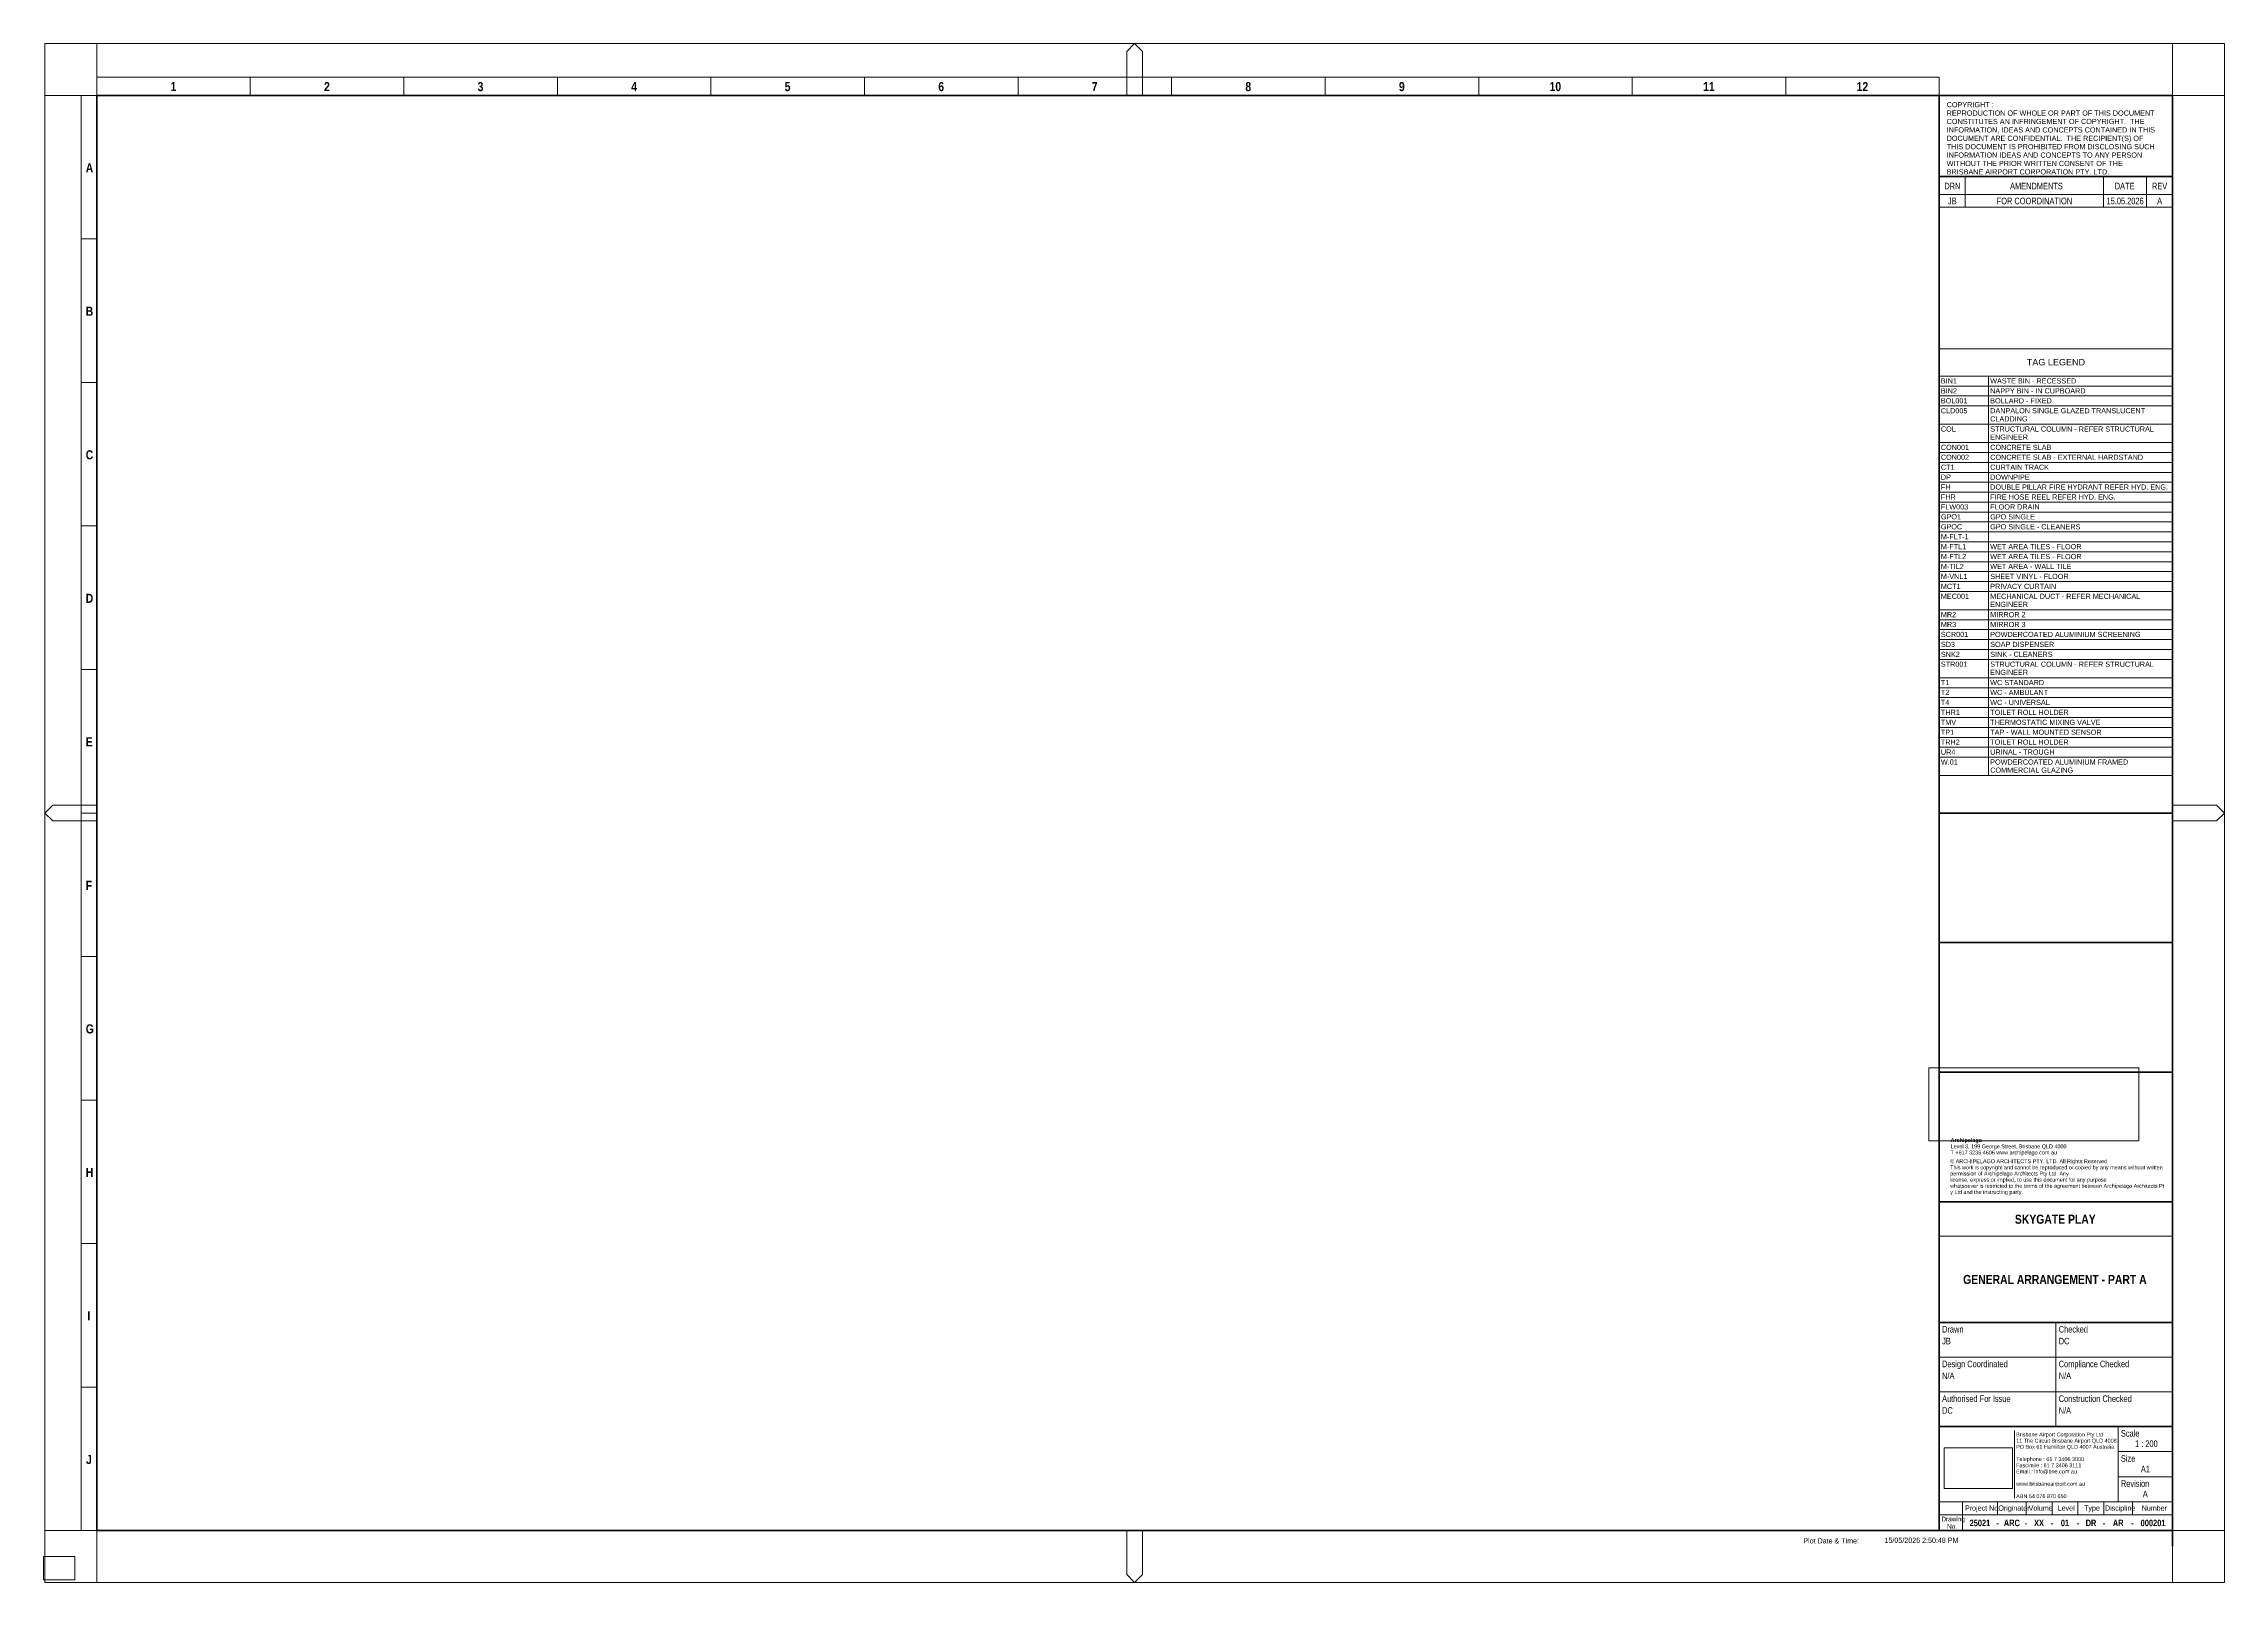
# Paper-space layout 'Layout1' of a CAD drawing. Header units: millimetres. Extents: x 0 to 841, y -1 to 593.
import ezdxf

# ---------------------------------------------------------------- set-up
doc = ezdxf.new("R2010")
doc.units = ezdxf.units.MM
for name, color, linetype, lineweight in [('A-DETL', 90, 'Continuous', 18), ('A-DETL-THIN', 151, 'Continuous', 5), ('G-ANNO-SCHD', 231, 'Continuous', 5), ('G-ANNO-TTLB', 6, 'Continuous', 5), ('G-ANNO-TTLB-MEDM', 33, 'Continuous', 20), ('G-ANNO-TTLB-THIN', 151, 'Continuous', 5), ('G-ANNO-TTLB-WIDE', 214, 'Continuous', 50)]:
    doc.layers.add(name, color=color, linetype=linetype, lineweight=lineweight)
doc.styles.add('Arial Narrow_4', font='ARIALN.TTF', dxfattribs={"height": 2.5})
doc.styles.add('Arial Narrow_5', font='ARIALN.TTF', dxfattribs={"height": 2})
doc.styles.add('Arial Narrow_6', font='ARIALN.TTF', dxfattribs={"height": 1.8})
doc.styles.add('Arial Narrow_B', font='ARIALNB.TTF', dxfattribs={"height": 3.5})
doc.styles.add('Arial Narrow_B_1', font='ARIALNB.TTF', dxfattribs={"height": 2.5})
doc.styles.add('Arial_5', font='arial.ttf', dxfattribs={"height": 2})
doc.styles.add('Arial_6', font='arial.ttf', dxfattribs={"height": 1.5})
doc.styles.add('Arial_7', font='arial.ttf', dxfattribs={"height": 2.5})
doc.styles.add('Arial_B_2', font='arialbd.ttf', dxfattribs={"height": 1.5})
picture_1 = doc.add_image_def('image2.png', size_in_pixel=(2884, 1727))
picture_2 = doc.add_image_def('image3.png', size_in_pixel=(4363, 1520))

# ---------------------------------------------------------------- blocks, each defined once
blk = doc.blocks.new('TB-BAC-A1-Portrait - Type 1-223120-GENERAL ARRANGEMENT - PART A')
at = {"layer": 'G-ANNO-TTLB'}
for p, q in [((841.5, 593), (0.5, 593)), ((0.5, 593), (0.5, -1)), ((841.5, -1), (841.5, 593)), ((0.5, -1), (841.5, -1))]:
    blk.add_line(p, q, dxfattribs=at)
at = {"layer": 'G-ANNO-TTLB-MEDM'}
for p, q in [((731.5, 132.67), (821.5, 132.67)), ((776.5, 59.17), (776.5, 99.34)), ((731.5, 85.95), (821.5, 85.95)), ((731.5, 72.56), (821.5, 72.56)), ((800.5, 30.06), (800.5, 59.17)), ((800.5, 49.47), (821.5, 49.47)), ((800.5, 39.76), (821.5, 39.76)), ((731.5, 30.06), (821.5, 30.06)), ((740.5, 30.06), (740.5, 19)), ((754, 25.06), (754, 30.06)), ((765, 25.06), (765, 30.06)), ((775, 25.06), (775, 30.06)), ((785, 25.06), (785, 30.06)), ((795, 25.06), (795, 30.06)), ((806, 25.06), (806, 30.06)), ((731.5, 25.06), (821.5, 25.06))]:
    blk.add_line(p, q, dxfattribs=at)
at = {"layer": 'G-ANNO-TTLB-THIN'}
for p, q in [((20.5, 593), (20.5, 573)), ((421, 593), (418, 590)), ((418, 590), (418, 573)), ((424, 590), (421, 593)), ((424, 573), (424, 590)), ((821.5, 593), (821.5, 573)), ((20.5, 573), (0.5, 573)), ((14.5, 19), (14.5, 573)), ((20.5, 580), (731.5, 580)), ((79.75, 573), (79.75, 580)), ((139, 573), (139, 580)), ((198.25, 573), (198.25, 580)), ((257.5, 573), (257.5, 580)), ((316.75, 573), (316.75, 580)), ((376, 573), (376, 580)), ((435.25, 573), (435.25, 580)), ((494.5, 573), (494.5, 580)), ((553.75, 573), (553.75, 580)), ((613, 573), (613, 580)), ((672.25, 573), (672.25, 580)), ((731.5, 573), (731.5, 580)), ((821.5, 573), (841.5, 573)), ((741.5, 534.71), (741.5, 541.71)), ((794.87, 534.71), (794.87, 541.71)), ((811.5, 534.71), (811.5, 541.71)), ((14.5, 517.6), (20.5, 517.6)), ((14.5, 462.2), (20.5, 462.2)), ((14.5, 406.8), (20.5, 406.8)), ((14.5, 351.4), (20.5, 351.4)), ((0.5, 296), (3.5, 299)), ((3.5, 293), (0.5, 296)), ((3.5, 299), (20.5, 299)), ((14.5, 296), (20.5, 296)), ((838.5, 299), (821.5, 299)), ((841.5, 296), (838.5, 299)), ((838.5, 293), (841.5, 296)), ((20.5, 293), (3.5, 293)), ((821.5, 293), (838.5, 293)), ((14.5, 240.6), (20.5, 240.6)), ((14.5, 185.2), (20.5, 185.2)), ((14.5, 129.8), (20.5, 129.8)), ((14.5, 74.4), (20.5, 74.4)), ((760.5, 57.67), (760.5, 31.56)), ((20.5, 19), (0.5, 19)), ((20.5, -1), (20.5, 19)), ((418, 2), (418, 19)), ((424, 19), (424, 2)), ((821.5, 19), (841.5, 19)), ((821.5, -1), (821.5, 13)), ((421, -1), (418, 2)), ((424, 2), (421, -1))]:
    blk.add_line(p, q, dxfattribs=at)
at = {"layer": 'G-ANNO-TTLB-WIDE'}
for p, q in [((20.5, 573), (20.5, 19)), ((821.5, 573), (20.5, 573)), ((731.5, 19), (731.5, 573)), ((821.5, 13), (821.5, 573)), ((821.5, 541.71), (731.5, 541.71)), ((731.5, 296), (821.5, 296)), ((731.5, 245.96), (821.5, 245.96)), ((731.5, 195.96), (821.5, 195.96)), ((731.5, 145.96), (821.5, 145.96)), ((731.5, 99.34), (821.5, 99.34)), ((731.5, 59.17), (821.5, 59.17)), ((20.5, 19), (821.5, 19))]:
    blk.add_line(p, q, dxfattribs=at)
at = {"layer": 'G-ANNO-TTLB', "attachment_point": 1}
for s, insert, char_height, width, style in [('\\fArial Narrow|b1|i0|c0|p34|;1', (48.97, 578.15), 3.5, 2.7257, 'Arial Narrow_B'), ('\\fArial Narrow|b1|i0|c0|p34|;2', (108.22, 578.15), 3.5, 2.7257, 'Arial Narrow_B'), ('\\fArial Narrow|b1|i0|c0|p34|;3', (167.47, 578.15), 3.5, 2.7257, 'Arial Narrow_B'), ('\\fArial Narrow|b1|i0|c0|p34|;4', (226.72, 578.15), 3.5, 2.7257, 'Arial Narrow_B'), ('\\fArial Narrow|b1|i0|c0|p34|;5', (285.97, 578.15), 3.5, 2.7257, 'Arial Narrow_B'), ('\\fArial Narrow|b1|i0|c0|p34|;6', (345.22, 578.15), 3.5, 2.7257, 'Arial Narrow_B'), ('\\fArial Narrow|b1|i0|c0|p34|;7', (404.47, 578.15), 3.5, 2.7257, 'Arial Narrow_B'), ('\\fArial Narrow|b1|i0|c0|p34|;8', (463.72, 578.15), 3.5, 2.7257, 'Arial Narrow_B'), ('\\fArial Narrow|b1|i0|c0|p34|;9', (522.97, 578.15), 3.5, 2.7257, 'Arial Narrow_B'), ('10', (581.1, 578.15), 3.5, 5.4515, 'Arial Narrow_B'), ('11', (640.35, 578.15), 3.5, 5.4515, 'Arial Narrow_B'), ('12', (699.6, 578.15), 3.5, 5.4515, 'Arial Narrow_B'), ('COPYRIGHT :', (734.34, 570.42), 2, 22.2869, 'Arial_5'), ('CONSTITUTES AN INFRINGEMENT OF COPYRIGHT.  THE ', (734.34, 563.94), 2, 94.9198, 'Arial_5'), ('REPRODUCTION OF WHOLE OR PART OF THIS DOCUMENT ', (734.34, 567.18), 2, 99.8101, 'Arial_5'), ('DOCUMENT ARE CONFIDENTIAL.  THE RECIPIENT(S) OF ', (734.34, 557.45), 2, 94.519, 'Arial_5'), ('INFORMATION, IDEAS AND CONCEPTS CONTAINED IN THIS ', (734.34, 560.69), 2, 99.8903, 'Arial_5'), ('WITHOUT THE PRIOR WRITTEN CONSENT OF THE ', (734.34, 547.73), 2, 84.8987, 'Arial_5'), ('THIS DOCUMENT IS PROHIBITED FROM DISCLOSING SUCH ', (734.34, 554.21), 2, 99.8101, 'Arial_5'), ('INFORMATION IDEAS AND CONCEPTS TO ANY PERSON ', (734.34, 550.97), 2, 93.9578, 'Arial_5'), ('\\fArial Narrow|b1|i0|c0|p34|;A', (16.25, 546.82), 3.5, 3.0464, 'Arial Narrow_B'), ('DRN', (733.42, 539.27), 2.5, 7.4557, 'Arial Narrow_4'), ('BRISBANE AIRPORT CORPORATION PTY. LTD.', (734.34, 544.49), 2, 77.3628, 'Arial_5'), ('AMENDMENTS', (758.79, 539.27), 2.5, 24.692, 'Arial Narrow_4'), ('DATE', (799.2, 539.27), 2.5, 9.2996, 'Arial Narrow_4'), ('REV', (813.55, 539.27), 2.5, 7.135, 'Arial Narrow_4'), ('\\fArial Narrow|b1|i0|c0|p34|;B', (16.25, 491.42), 3.5, 3.0464, 'Arial Narrow_B'), ('\\fArial Narrow|b1|i0|c0|p34|;C', (16.25, 436.02), 3.5, 3.0464, 'Arial Narrow_B'), ('\\fArial Narrow|b1|i0|c0|p34|;D', (16.25, 380.62), 3.5, 3.0464, 'Arial Narrow_B'), ('\\fArial Narrow|b1|i0|c0|p34|;E', (16.25, 325.22), 3.5, 3.0464, 'Arial Narrow_B'), ('\\fArial Narrow|b1|i0|c0|p34|;F', (16.25, 269.82), 3.5, 3.0464, 'Arial Narrow_B'), ('\\fArial Narrow|b1|i0|c0|p34|;G', (16.25, 214.42), 3.5, 3.0464, 'Arial Narrow_B'), ('Archipelago', (735.85, 170.45), 1.5, 14.9114, 'Arial_B_2'), ('© ARCHIPELAGO ARCHITECTS PTY. LTD. All\xa0Rights\xa0Reserved ', (735.7, 162.33), 1.5, 74.1561, 'Arial_6'), ('This\xa0work\xa0is\xa0copyright\xa0and\xa0cannot\xa0be\xa0reproduced\xa0or\xa0copied\xa0by\xa0any\xa0means\xa0without\xa0written\xa0', (735.7, 159.95), 1.5, 99.5696, 'Arial_6'), ('T +617 3236 4606 www.archipelago.com.au', (735.85, 165.69), 1.5, 50.0253, 'Arial_6'), ('Level 3, 199 George Street, Brisbane QLD 4000', (735.85, 168.07), 1.5, 54.2742, 'Arial_6'), ('\\fArial Narrow|b1|i0|c0|p34|;H', (16.25, 159.02), 3.5, 3.0464, 'Arial Narrow_B'), ('whatsoever\xa0is\xa0restricted\xa0to\xa0the\xa0terms\xa0of\xa0the\xa0agreement\xa0between\xa0Archipelago\xa0Architects\xa0Pt', (735.7, 152.81), 1.5, 99.8101, 'Arial_6'), ('permission\xa0of\xa0Archipelago\xa0Architects\xa0Pty\xa0Ltd. Any ', (735.7, 157.57), 1.5, 56.1181, 'Arial_6'), ('license,\xa0express\xa0or\xa0implied,\xa0to\xa0use\xa0this\xa0document\xa0for\xa0any\xa0purpose ', (735.7, 155.19), 1.5, 73.5147, 'Arial_6'), ('y\xa0Ltd\xa0and\xa0the\xa0instructing\xa0party.', (735.7, 150.43), 1.5, 33.9915, 'Arial_6'), ('\\fArial Narrow|b1|i0|c0|p34|;I', (16.91, 103.62), 3.5, 1.3629, 'Arial Narrow_B'), ('Drawn', (732.57, 97.96), 2.5, 9.9409, 'Arial Narrow_4'), ('Checked', (777.57, 97.96), 2.5, 13.7089, 'Arial Narrow_4'), ('Design Coordinated', (732.57, 84.57), 2.5, 30.6245, 'Arial Narrow_4'), ('Compliance Checked', (777.57, 84.57), 2.5, 33.0295, 'Arial Narrow_4'), ('Authorised For Issue', (732.57, 71.18), 2.5, 32.0675, 'Arial Narrow_4'), ('Construction Checked', (777.57, 71.18), 2.5, 34.1519, 'Arial Narrow_4'), ('11 The Circuit Brisbane Airport QLD 4008', (761.15, 54.46), 1.5, 47.2996, 'Arial_6'), ('Brisbane Airport Corporation Pty Ltd', (761.15, 56.84), 1.5, 40.5654, 'Arial_6'), ('PO Box 61 Hamilton QLD 4007 Australia', (761.15, 52.08), 1.5, 46.0169, 'Arial_6'), ('Scale', (801.57, 57.79), 2.5, 8.7384, 'Arial Narrow_4'), ('\\fArial Narrow|b1|i0|c0|p34|;J', (16.38, 48.22), 3.5, 2.7257, 'Arial Narrow_B'), ('Telephone : 61 7 3406 3000', (761.15, 47.32), 1.5, 31.9873, 'Arial_6'), ('Fascimile : 61 7 3406 3111', (761.15, 44.94), 1.5, 30.9451, 'Arial_6'), ('Email : info@bne.com.au', (761.15, 42.55), 1.5, 28.4599, 'Arial_6'), ('Size', (801.57, 48.09), 2.5, 6.8143, 'Arial Narrow_4'), ('A1', (809.26, 44.01), 2.5, 4.2489, 'Arial Narrow_4'), ('www.brisbaneairport.com.au', (761.15, 37.79), 1.5, 32.0675, 'Arial_6'), ('Revision', (801.57, 38.39), 2.5, 13.3882, 'Arial Narrow_4'), ('Project No.', (741.41, 28.7), 2, 14.1899, 'Arial Narrow_5'), ('Originator', (754.28, 28.7), 2, 12.5865, 'Arial Narrow_5'), ('ABN 54 076 870 650', (761.15, 33.03), 1.5, 23.9705, 'Arial_6'), ('Volume', (765.96, 28.7), 2, 9.7004, 'Arial Narrow_5'), ('Level', (777.18, 28.7), 2, 6.8945, 'Arial Narrow_5'), ('Type', (787.36, 28.7), 2, 6.4135, 'Arial Narrow_5'), ('Discipline', (795.41, 28.7), 2, 12.2658, 'Arial Narrow_5'), ('Number', (809.59, 28.7), 2, 10.1013, 'Arial Narrow_5'), ('Drawing ', (732.31, 24.35), 1.8, 9.2996, 'Arial Narrow_6'), ('No.', (734.5, 21.51), 1.8, 3.7679, 'Arial Narrow_6'), ('\\fArial Narrow|b1|i0|c0|p34|;-', (753.53, 23.15), 2.5, 0.4008, 'Arial Narrow_B_1'), ('\\fArial Narrow|b1|i0|c0|p34|;-', (764.52, 23.15), 2.5, 0.4008, 'Arial Narrow_B_1'), ('\\fArial Narrow|b1|i0|c0|p34|;-', (774.54, 23.15), 2.5, 0.4008, 'Arial Narrow_B_1'), ('\\fArial Narrow|b1|i0|c0|p34|;-', (784.55, 23.15), 2.5, 0.4008, 'Arial Narrow_B_1'), ('\\fArial Narrow|b1|i0|c0|p34|;-', (794.55, 23.15), 2.5, 0.4008, 'Arial Narrow_B_1'), ('\\fArial Narrow|b1|i0|c0|p34|;-', (805.53, 23.15), 2.5, 0.4008, 'Arial Narrow_B_1'), ('Plot Date & Time:', (679.02, 16.04), 2, 22.4473, 'Arial Narrow_5')]:
    blk.add_mtext(s, dxfattribs=dict(at, insert=insert, char_height=char_height, width=width, style=style))
at = {"layer": 'G-ANNO-TTLB'}
image = blk.add_image(picture_2, insert=(727.44, 169.44), size_in_units=(81.1, 28.25), dxfattribs=at)
image.dxf.flags = 7
image = blk.add_image(picture_1, insert=(733.39, 35.2), size_in_units=(26.35, 15.78), dxfattribs=at)
image.dxf.flags = 7

psp = doc.layouts.get("Layout1")

# ---------------------------------------------------------------- linework, layer by layer
at = {"layer": 'A-DETL', "lineweight": 5}
for p, q in [((731.5, 475.22), (731.5, 464.64)), ((821.5, 475.22), (731.5, 475.22)), ((821.5, 464.64), (821.5, 475.22)), ((731.5, 464.64), (731.5, 460.8)), ((731.5, 464.64), (821.5, 464.64)), ((750.54, 464.64), (750.54, 460.8)), ((821.5, 464.64), (821.5, 460.8)), ((750.54, 460.8), (731.5, 460.8)), ((731.5, 460.8), (731.5, 456.97)), ((750.54, 456.97), (731.5, 456.97)), ((731.5, 456.97), (731.5, 453.14)), ((821.5, 460.8), (750.54, 460.8)), ((750.54, 460.8), (750.54, 456.97)), ((821.5, 456.97), (750.54, 456.97)), ((750.54, 456.97), (750.54, 453.14)), ((821.5, 460.8), (821.5, 456.97)), ((821.5, 456.97), (821.5, 453.14)), ((750.54, 453.14), (731.5, 453.14)), ((731.5, 453.14), (731.5, 446.07)), ((750.54, 446.07), (731.5, 446.07)), ((731.5, 446.07), (731.5, 439)), ((821.5, 453.14), (750.54, 453.14)), ((750.54, 453.14), (750.54, 446.07)), ((821.5, 446.07), (750.54, 446.07)), ((750.54, 446.07), (750.54, 439)), ((821.5, 453.14), (821.5, 446.07)), ((821.5, 446.07), (821.5, 439)), ((750.54, 439), (731.5, 439)), ((731.5, 439), (731.5, 435.17)), ((821.5, 439), (750.54, 439)), ((750.54, 439), (750.54, 435.17)), ((821.5, 439), (821.5, 435.17)), ((750.54, 435.17), (731.5, 435.17)), ((731.5, 435.17), (731.5, 431.34)), ((750.54, 431.34), (731.5, 431.34)), ((731.5, 431.34), (731.5, 427.5)), ((821.5, 435.17), (750.54, 435.17)), ((750.54, 435.17), (750.54, 431.34)), ((821.5, 431.34), (750.54, 431.34)), ((750.54, 431.34), (750.54, 427.5)), ((821.5, 435.17), (821.5, 431.34)), ((821.5, 431.34), (821.5, 427.5)), ((750.54, 427.5), (731.5, 427.5)), ((731.5, 427.5), (731.5, 423.67)), ((750.54, 423.67), (731.5, 423.67)), ((731.5, 423.67), (731.5, 419.84)), ((821.5, 427.5), (750.54, 427.5)), ((750.54, 427.5), (750.54, 423.67)), ((821.5, 423.67), (750.54, 423.67)), ((750.54, 423.67), (750.54, 419.84)), ((821.5, 427.5), (821.5, 423.67)), ((821.5, 423.67), (821.5, 419.84)), ((750.54, 419.84), (731.5, 419.84)), ((731.5, 419.84), (731.5, 416)), ((750.54, 416), (731.5, 416)), ((731.5, 416), (731.5, 412.17)), ((821.5, 419.84), (750.54, 419.84)), ((750.54, 419.84), (750.54, 416)), ((821.5, 416), (750.54, 416)), ((750.54, 416), (750.54, 412.17)), ((821.5, 419.84), (821.5, 416)), ((821.5, 416), (821.5, 412.17)), ((750.54, 412.17), (731.5, 412.17)), ((731.5, 412.17), (731.5, 408.34)), ((750.54, 408.34), (731.5, 408.34)), ((731.5, 408.34), (731.5, 404.5)), ((750.54, 404.5), (731.5, 404.5)), ((731.5, 404.5), (731.5, 400.67)), ((821.5, 412.17), (750.54, 412.17)), ((750.54, 412.17), (750.54, 408.34)), ((821.5, 408.34), (750.54, 408.34)), ((750.54, 408.34), (750.54, 404.5)), ((821.5, 404.5), (750.54, 404.5)), ((750.54, 404.5), (750.54, 400.67)), ((821.5, 412.17), (821.5, 408.34)), ((821.5, 408.34), (821.5, 404.5)), ((821.5, 404.5), (821.5, 400.67)), ((750.54, 400.67), (731.5, 400.67)), ((731.5, 400.67), (731.5, 396.84)), ((750.54, 396.84), (731.5, 396.84)), ((731.5, 396.84), (731.5, 393)), ((821.5, 400.67), (750.54, 400.67)), ((750.54, 400.67), (750.54, 396.84)), ((821.5, 396.84), (750.54, 396.84)), ((750.54, 396.84), (750.54, 393)), ((821.5, 400.67), (821.5, 396.84)), ((821.5, 396.84), (821.5, 393)), ((750.54, 393), (731.5, 393)), ((731.5, 393), (731.5, 389.17)), ((750.54, 389.17), (731.5, 389.17)), ((731.5, 389.17), (731.5, 385.34)), ((821.5, 393), (750.54, 393)), ((750.54, 393), (750.54, 389.17)), ((821.5, 389.17), (750.54, 389.17)), ((750.54, 389.17), (750.54, 385.34)), ((821.5, 393), (821.5, 389.17)), ((821.5, 389.17), (821.5, 385.34)), ((750.54, 385.34), (731.5, 385.34)), ((731.5, 385.34), (731.5, 381.5)), ((750.54, 381.5), (731.5, 381.5)), ((731.5, 381.5), (731.5, 374.44)), ((821.5, 385.34), (750.54, 385.34)), ((750.54, 385.34), (750.54, 381.5)), ((821.5, 381.5), (750.54, 381.5)), ((750.54, 381.5), (750.54, 374.44)), ((821.5, 385.34), (821.5, 381.5)), ((821.5, 381.5), (821.5, 374.44)), ((750.54, 374.44), (731.5, 374.44)), ((731.5, 374.44), (731.5, 370.6)), ((750.54, 370.6), (731.5, 370.6)), ((731.5, 370.6), (731.5, 366.77)), ((821.5, 374.44), (750.54, 374.44)), ((750.54, 374.44), (750.54, 370.6)), ((821.5, 370.6), (750.54, 370.6)), ((750.54, 370.6), (750.54, 366.77)), ((821.5, 374.44), (821.5, 370.6)), ((821.5, 370.6), (821.5, 366.77)), ((750.54, 366.77), (731.5, 366.77)), ((731.5, 366.77), (731.5, 362.94)), ((750.54, 362.94), (731.5, 362.94)), ((731.5, 362.94), (731.5, 359.1)), ((821.5, 366.77), (750.54, 366.77)), ((750.54, 366.77), (750.54, 362.94)), ((821.5, 362.94), (750.54, 362.94)), ((750.54, 362.94), (750.54, 359.1)), ((821.5, 366.77), (821.5, 362.94)), ((821.5, 362.94), (821.5, 359.1)), ((750.54, 359.1), (731.5, 359.1)), ((731.5, 359.1), (731.5, 355.27)), ((750.54, 355.27), (731.5, 355.27)), ((731.5, 355.27), (731.5, 348.2)), ((821.5, 359.1), (750.54, 359.1)), ((750.54, 359.1), (750.54, 355.27)), ((821.5, 355.27), (750.54, 355.27)), ((750.54, 355.27), (750.54, 348.2)), ((821.5, 359.1), (821.5, 355.27)), ((821.5, 355.27), (821.5, 348.2)), ((750.54, 348.2), (731.5, 348.2)), ((731.5, 348.2), (731.5, 344.37)), ((821.5, 348.2), (750.54, 348.2)), ((750.54, 348.2), (750.54, 344.37)), ((821.5, 348.2), (821.5, 344.37)), ((750.54, 344.37), (731.5, 344.37)), ((731.5, 344.37), (731.5, 340.53)), ((750.54, 340.53), (731.5, 340.53)), ((731.5, 340.53), (731.5, 336.7)), ((750.54, 336.7), (731.5, 336.7)), ((731.5, 336.7), (731.5, 332.87)), ((821.5, 344.37), (750.54, 344.37)), ((750.54, 344.37), (750.54, 340.53)), ((821.5, 340.53), (750.54, 340.53)), ((750.54, 340.53), (750.54, 336.7)), ((821.5, 336.7), (750.54, 336.7)), ((750.54, 336.7), (750.54, 332.87)), ((821.5, 344.37), (821.5, 340.53)), ((821.5, 340.53), (821.5, 336.7)), ((821.5, 336.7), (821.5, 332.87)), ((750.54, 332.87), (731.5, 332.87)), ((731.5, 332.87), (731.5, 329.03)), ((750.54, 329.03), (731.5, 329.03)), ((731.5, 329.03), (731.5, 325.2)), ((821.5, 332.87), (750.54, 332.87)), ((750.54, 332.87), (750.54, 329.03)), ((821.5, 329.03), (750.54, 329.03)), ((750.54, 329.03), (750.54, 325.2)), ((821.5, 332.87), (821.5, 329.03)), ((821.5, 329.03), (821.5, 325.2)), ((750.54, 325.2), (731.5, 325.2)), ((731.5, 325.2), (731.5, 321.37)), ((750.54, 321.37), (731.5, 321.37)), ((731.5, 321.37), (731.5, 317.53)), ((821.5, 325.2), (750.54, 325.2)), ((750.54, 325.2), (750.54, 321.37)), ((821.5, 321.37), (750.54, 321.37)), ((750.54, 321.37), (750.54, 317.53)), ((821.5, 325.2), (821.5, 321.37)), ((821.5, 321.37), (821.5, 317.53)), ((750.54, 317.53), (731.5, 317.53)), ((731.5, 317.53), (731.5, 310.47)), ((821.5, 317.53), (750.54, 317.53)), ((750.54, 317.53), (750.54, 310.47)), ((821.5, 317.53), (821.5, 310.47)), ((750.54, 310.47), (731.5, 310.47)), ((821.5, 310.47), (750.54, 310.47))]:
    psp.add_line(p, q, dxfattribs=at)
at = {"layer": 'A-DETL-THIN'}
for p, q in [((741.5, 534.71), (731.5, 534.71)), ((731.5, 534.71), (731.5, 529.86)), ((794.87, 534.71), (741.5, 534.71)), ((741.5, 534.71), (741.5, 529.86)), ((811.5, 534.71), (794.87, 534.71)), ((794.87, 534.71), (794.87, 529.86)), ((821.5, 534.71), (811.5, 534.71)), ((811.5, 534.71), (811.5, 529.86)), ((821.5, 534.71), (821.5, 529.86)), ((741.5, 529.86), (731.5, 529.86)), ((794.87, 529.86), (741.5, 529.86)), ((811.5, 529.86), (794.87, 529.86)), ((821.5, 529.86), (811.5, 529.86))]:
    psp.add_line(p, q, dxfattribs=at)

# ---------------------------------------------------------------- block references
at = {"layer": 'G-ANNO-TTLB'}
psp.add_blockref('TB-BAC-A1-Portrait - Type 1-223120-GENERAL ARRANGEMENT - PART A', (0, 0), dxfattribs=at)

# ---------------------------------------------------------------- texts
at = {"layer": 'G-ANNO-SCHD'}
for s, insert, char_height, width, attachment_point, line_spacing_factor, style in [('JB', (736.5, 533.5), 2.5, 4.022, 2, 0.974696, 'Arial Narrow_4'), ('FOR COORDINATION', (768.19, 533.5), 2.5, 35.001, 2, 0.974696, 'Arial Narrow_4'), ('15.05.2026', (803.19, 533.5), 2.5, 17.132, 2, 0.974696, 'Arial Narrow_4'), ('A', (816.5, 533.5), 2.5, 2.3027, 2, 0.974696, 'Arial Narrow_4'), ('TAG LEGEND', (776.5, 471.27), 2.5, 26.8734, 2, 0.941778, 'Arial_7'), ('BIN1', (732.1, 463.8), 2, 7.419, 1, 0.941778, 'Arial_5'), ('WASTE BIN - RECESSED', (751.14, 463.8), 2, 39.6415, 1, 0.941778, 'Arial_5'), ('BIN2', (732.1, 459.96), 2, 7.419, 1, 0.941778, 'Arial_5'), ('BOL001', (732.1, 456.13), 2, 12.2671, 1, 0.941778, 'Arial_5'), ('NAPPY BIN - IN CUPBOARD', (751.14, 459.96), 2, 43.853, 1, 0.941778, 'Arial_5'), ('BOLLARD - FIXED', (751.14, 456.13), 2, 28.3539, 1, 0.941778, 'Arial_5'), ('CLD005', (732.1, 452.29), 2, 12.2426, 1, 0.941778, 'Arial_5'), ('DANPALON SINGLE GLAZED TRANSLUCENT\\PCLADDING', (751.14, 452.29), 2, 71.3254, 1, 0.941778, 'Arial_5'), ('COL', (732.1, 445.23), 2, 6.8559, 1, 0.941778, 'Arial_5'), ('CON001', (732.1, 438.16), 2, 12.9772, 1, 0.941778, 'Arial_5'), ('STRUCTURAL COLUMN - REFER STRUCTURAL\\PENGINEER', (751.14, 445.23), 2, 75.292, 1, 0.941778, 'Arial_5'), ('CONCRETE SLAB', (751.14, 438.16), 2, 28.158, 1, 0.941778, 'Arial_5'), ('CON002', (732.1, 434.33), 2, 12.9772, 1, 0.941778, 'Arial_5'), ('CT1', (732.1, 430.49), 2, 6.2927, 1, 0.941778, 'Arial_5'), ('CONCRETE SLAB - EXTERNAL HARDSTAND', (751.14, 434.33), 2, 70.3705, 1, 0.941778, 'Arial_5'), ('CURTAIN TRACK', (751.14, 430.49), 2, 27.0072, 1, 0.941778, 'Arial_5'), ('DP', (732.1, 426.66), 2, 4.6277, 1, 0.941778, 'Arial_5'), ('FH', (732.1, 422.83), 2, 4.4318, 1, 0.941778, 'Arial_5'), ('DOWNPIPE', (751.14, 426.66), 2, 18.1435, 1, 0.941778, 'Arial_5'), ('DOUBLE PILLAR FIRE HYDRANT REFER HYD. ENG.', (751.14, 422.83), 2, 81.7806, 1, 0.941778, 'Arial_5'), ('FHR', (732.1, 418.99), 2, 6.8314, 1, 0.941778, 'Arial_5'), ('FLW003', (732.1, 415.16), 2, 12.6099, 1, 0.941778, 'Arial_5'), ('FIRE HOSE REEL REFER HYD. ENG.', (751.14, 418.99), 2, 57.7606, 1, 0.941778, 'Arial_5'), ('FLOOR DRAIN', (751.14, 415.16), 2, 22.7712, 1, 0.941778, 'Arial_5'), ('GPO1', (732.1, 411.33), 2, 9.2799, 1, 0.941778, 'Arial_5'), ('GPOC', (732.1, 407.49), 2, 9.8186, 1, 0.941778, 'Arial_5'), ('GPO SINGLE', (751.14, 411.33), 2, 20.5921, 1, 0.941778, 'Arial_5'), ('GPO SINGLE - CLEANERS', (751.14, 407.49), 2, 41.5269, 1, 0.941778, 'Arial_5'), ('M-FLT-1', (732.1, 403.66), 2, 12.7568, 1, 0.941778, 'Arial_5'), ('M-FTL1', (732.1, 399.83), 2, 11.655, 1, 0.941778, 'Arial_5'), ('M-FTL2', (732.1, 395.99), 2, 11.655, 1, 0.941778, 'Arial_5'), ('WET AREA TILES - FLOOR', (751.14, 399.83), 2, 42.0656, 1, 0.941778, 'Arial_5'), ('WET AREA TILES - FLOOR', (751.14, 395.99), 2, 42.0656, 1, 0.941778, 'Arial_5'), ('M-TIL2', (732.1, 392.16), 2, 10.5531, 1, 0.941778, 'Arial_5'), ('M-VNL1', (732.1, 388.33), 2, 12.2181, 1, 0.941778, 'Arial_5'), ('WET AREA - WALL TILE', (751.14, 392.16), 2, 37.4379, 1, 0.941778, 'Arial_5'), ('SHEET VINYL - FLOOR', (751.14, 388.33), 2, 36.0912, 1, 0.941778, 'Arial_5'), ('MCT1', (732.1, 384.49), 2, 9.0595, 1, 0.941778, 'Arial_5'), ('MEC001', (732.1, 380.66), 2, 12.9772, 1, 0.941778, 'Arial_5'), ('PRIVACY CURTAIN', (751.14, 384.49), 2, 30.3127, 1, 0.941778, 'Arial_5'), ('MECHANICAL DUCT - REFER MECHANICAL\\PENGINEER', (751.14, 380.66), 2, 69.0238, 1, 0.941778, 'Arial_5'), ('MR2', (732.1, 373.59), 2, 7.0273, 1, 0.941778, 'Arial_5'), ('MIRROR 2', (751.14, 373.59), 2, 16.2827, 1, 0.941778, 'Arial_5'), ('SCR001', (732.1, 365.93), 2, 12.6099, 1, 0.941778, 'Arial_5'), ('SD3', (732.1, 362.09), 2, 6.4886, 1, 0.941778, 'Arial_5'), ('MR3', (732.1, 369.76), 2, 7.0273, 1, 0.941778, 'Arial_5'), ('SOAP DISPENSER', (751.14, 362.09), 2, 29.4802, 1, 0.941778, 'Arial_5'), ('MIRROR 3', (751.14, 369.76), 2, 16.2827, 1, 0.941778, 'Arial_5'), ('POWDERCOATED ALUMINIUM SCREENING', (751.14, 365.93), 2, 69.2197, 1, 0.941778, 'Arial_5'), ('SNK2', (732.1, 358.26), 2, 8.7167, 1, 0.941778, 'Arial_5'), ('STR001', (732.1, 354.43), 2, 12.2426, 1, 0.941778, 'Arial_5'), ('SINK - CLEANERS', (751.14, 358.26), 2, 28.7211, 1, 0.941778, 'Arial_5'), ('STRUCTURAL COLUMN - REFER STRUCTURAL\\PENGINEER', (751.14, 354.43), 2, 75.292, 1, 0.941778, 'Arial_5'), ('T1', (732.1, 347.36), 2, 3.8931, 1, 0.941778, 'Arial_5'), ('WC STANDARD', (751.14, 347.36), 2, 24.779, 1, 0.941778, 'Arial_5'), ('T2', (732.1, 343.53), 2, 3.8931, 1, 0.941778, 'Arial_5'), ('T4', (732.1, 339.69), 2, 3.8931, 1, 0.941778, 'Arial_5'), ('WC - AMBULANT', (751.14, 343.53), 2, 26.6399, 1, 0.941778, 'Arial_5'), ('WC - UNIVERSAL', (751.14, 339.69), 2, 27.3989, 1, 0.941778, 'Arial_5'), ('THR1', (732.1, 335.86), 2, 8.6922, 1, 0.941778, 'Arial_5'), ('TMV', (732.1, 332.02), 2, 7.0273, 1, 0.941778, 'Arial_5'), ('TP1', (732.1, 328.19), 2, 6.1213, 1, 0.941778, 'Arial_5'), ('TOILET ROLL HOLDER', (751.14, 335.86), 2, 36.1402, 1, 0.941778, 'Arial_5'), ('THERMOSTATIC MIXING VALVE', (751.14, 332.02), 2, 50.7578, 1, 0.941778, 'Arial_5'), ('TAP - WALL MOUNTED SENSOR', (751.14, 328.19), 2, 51.2965, 1, 0.941778, 'Arial_5'), ('TRH2', (732.1, 324.36), 2, 8.6922, 1, 0.941778, 'Arial_5'), ('UR4', (732.1, 320.52), 2, 6.66, 1, 0.941778, 'Arial_5'), ('TOILET ROLL HOLDER', (751.14, 324.36), 2, 36.1402, 1, 0.941778, 'Arial_5'), ('URINAL - TROUGH', (751.14, 320.52), 2, 29.6026, 1, 0.941778, 'Arial_5'), ('W.01', (732.1, 316.69), 2, 7.7863, 1, 0.941778, 'Arial_5'), ('POWDERCOATED ALUMINIUM FRAMED\\PCOMMERCIAL GLAZING', (751.14, 316.69), 2, 63.4657, 1, 0.941778, 'Arial_5')]:
    psp.add_mtext(s, dxfattribs=dict(at, insert=insert, char_height=char_height, width=width, attachment_point=attachment_point, line_spacing_factor=line_spacing_factor, style=style))
at = {"layer": 'G-ANNO-TTLB', "attachment_point": 1}
for s, insert, char_height, width, style in [('SKYGATE PLAY', (760.66, 140.95), 3.5, 38.3207, 'Arial Narrow_B'), ('GENERAL ARRANGEMENT - PART A', (740.69, 117.69), 3.5, 86.7426, 'Arial Narrow_B'), ('JB', (732.57, 93.41), 2.5, 4.0886, 'Arial Narrow_4'), ('DC', (777.57, 93.41), 2.5, 4.9705, 'Arial Narrow_4'), ('N/A', (732.57, 80.02), 2.5, 5.7721, 'Arial Narrow_4'), ('N/A', (777.57, 80.02), 2.5, 5.7721, 'Arial Narrow_4'), ('DC', (732.57, 66.63), 2.5, 4.9705, 'Arial Narrow_4'), ('N/A', (777.57, 66.63), 2.5, 5.7721, 'Arial Narrow_4'), (' 1 : 200', (806.21, 53.8), 2.5, 11.5443, 'Arial Narrow_4'), ('A', (810.01, 34.39), 2.5, 2.3249, 'Arial Narrow_4'), ('25021', (743.18, 23.21), 2.5, 9.6203, 'Arial Narrow_B_1'), ('ARC', (756.39, 23.21), 2.5, 7.4557, 'Arial Narrow_B_1'), ('XX', (768.05, 23.21), 2.5, 4.6498, 'Arial Narrow_B_1'), ('01', (778.39, 23.21), 2.5, 3.8481, 'Arial Narrow_B_1'), ('DR', (787.95, 23.21), 2.5, 4.9705, 'Arial Narrow_B_1'), ('AR', (798.44, 23.21), 2.5, 4.9705, 'Arial Narrow_B_1'), ('000201', (809.2, 23.21), 2.5, 11.5443, 'Arial Narrow_B_1')]:
    psp.add_mtext(s, dxfattribs=dict(at, insert=insert, char_height=char_height, width=width, style=style))
at = {"layer": 'G-ANNO-TTLB', "insert": (710.37, 16.26), "char_height": 2, "width": 28.5151, "attachment_point": 1, "line_spacing_factor": 0.974696, "style": 'Arial Narrow_5'}
psp.add_mtext('15/05/2026 2:50:48 PM', dxfattribs=at)

# ---------------------------------------------------------------- viewports
at = {"layer": '0'}
psp.add_viewport(center=(6, 4.5), size=(12, 9), view_center_point=(6, 4.5), view_height=12, dxfattribs=at)

doc.saveas('drawing.dxf')
